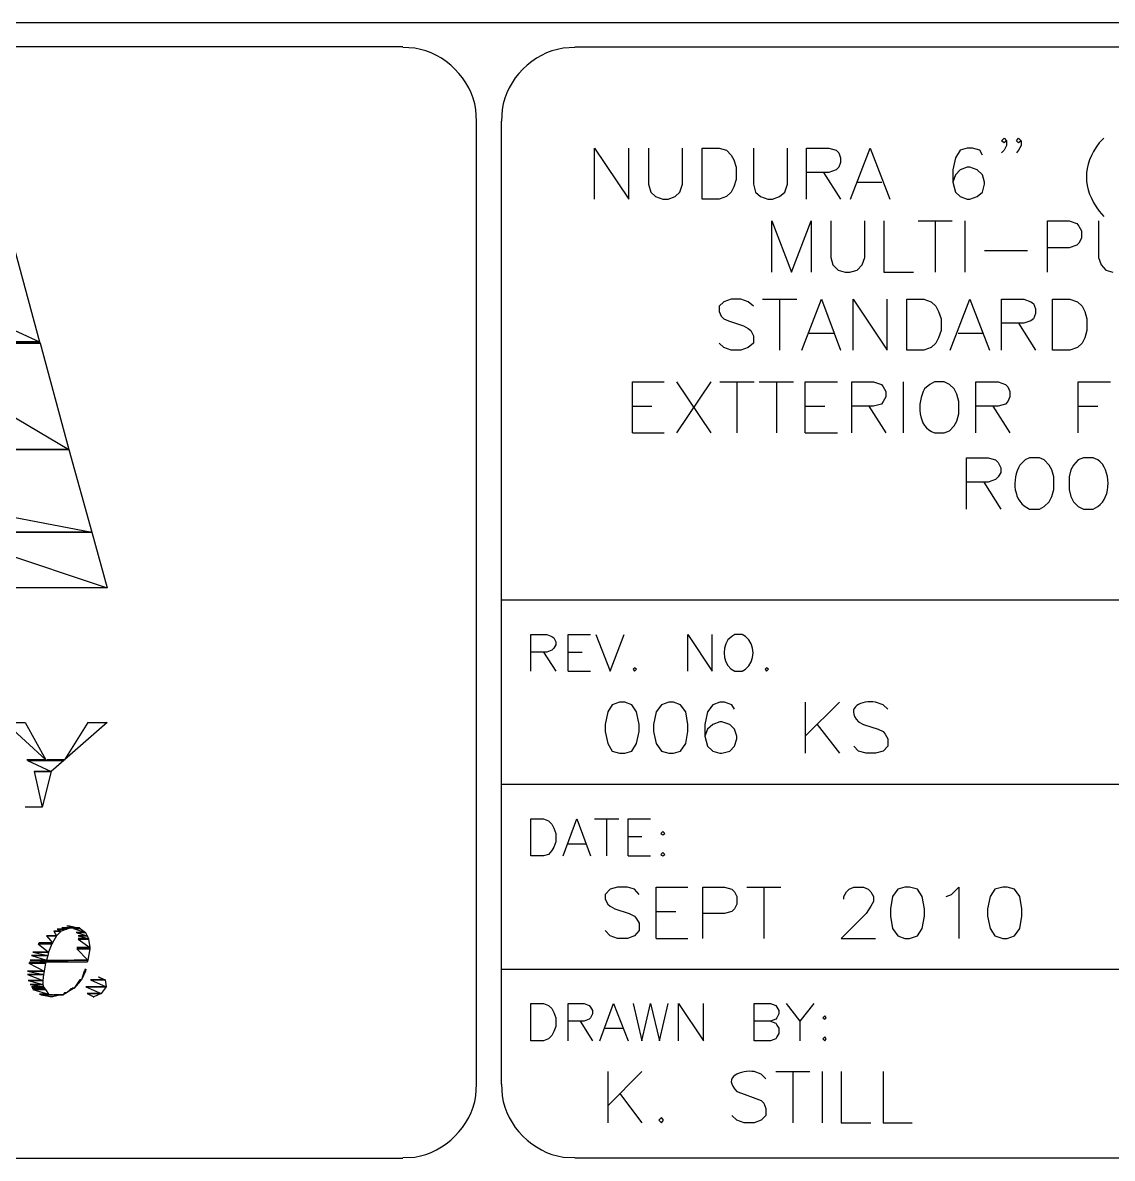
# Model space of a CAD drawing. Header units: millimetres. Extents: x 14 to 201, y 16 to 268.
# Drawn here: x 137.38 to 172.53, y 15.62 to 52.24 of the extents above; entities that cross this region are included whole.
import ezdxf

# ---------------------------------------------------------------- set-up
doc = ezdxf.new("R2010")
doc.units = ezdxf.units.MM
doc.layers.get('0').update_dxf_attribs({"linetype": 'CONTINUOUS'})

msp = doc.modelspace()

# ---------------------------------------------------------------- linework, layer by layer
at = {"color": 0}
for p, q in [((198.121, 52.2386), (17.0174, 52.2386)), ((149.648, 51.4558), (16.214, 51.4558)), ((150.03, 51.4131), (149.648, 51.4354)), ((155.195, 51.4354), (154.813, 51.4131)), ((155.195, 51.4558), (198.924, 51.4558)), ((152.02, 49.0636), (151.997, 49.4453)), ((152.845, 49.4453), (152.823, 49.0636)), ((152.02, 18.0123), (152.02, 49.0636)), ((152.823, 18.0123), (152.823, 49.0636)), ((168.953, 48.4297), (169.037, 48.514)), ((169.037, 48.3665), (168.953, 48.4297)), ((169.037, 48.514), (169.121, 48.4297)), ((169.121, 48.4297), (169.037, 48.3665)), ((169.121, 48.4297), (169.121, 48.2808)), ((169.44, 48.4297), (169.503, 48.514)), ((169.503, 48.3665), (169.44, 48.4297)), ((169.503, 48.514), (169.587, 48.4297)), ((169.587, 48.4297), (169.503, 48.3665)), ((169.587, 48.4297), (169.587, 48.2808)), ((172.255, 48.514), (172.106, 48.3665)), ((155.829, 46.5459), (155.829, 48.1969)), ((155.829, 48.1969), (156.93, 46.5459)), ((156.93, 46.5459), (156.93, 48.1969)), ((157.565, 48.1969), (157.565, 47.0323)), ((158.666, 47.0323), (158.666, 48.1969)), ((159.3, 46.5459), (159.3, 48.1969)), ((159.3, 48.1969), (159.851, 48.1969)), ((159.851, 48.1969), (160.084, 48.1334)), ((160.084, 48.1334), (160.231, 47.964)), ((160.951, 48.1969), (160.951, 47.0323)), ((162.052, 47.0323), (162.052, 48.1969)), ((162.667, 46.5459), (162.667, 48.1969)), ((162.667, 48.1969), (163.386, 48.1969)), ((163.386, 48.1969), (163.619, 48.1334)), ((163.619, 48.1334), (163.703, 48.048)), ((163.703, 48.048), (163.766, 47.8786)), ((164.084, 46.5459), (164.72, 48.1969)), ((164.72, 48.1969), (165.354, 46.5459)), ((167.619, 48.1334), (167.47, 47.8786)), ((167.852, 48.1969), (167.619, 48.1334)), ((168.021, 48.1969), (167.852, 48.1969)), ((168.254, 48.1334), (168.021, 48.1969)), ((168.338, 47.964), (168.254, 48.1334)), ((169.037, 48.1334), (168.953, 48.048)), ((169.121, 48.2808), (169.037, 48.1334)), ((169.503, 48.1334), (169.44, 48.048)), ((169.587, 48.2808), (169.503, 48.1334)), ((160.231, 47.964), (160.317, 47.8151)), ((160.317, 47.8151), (160.401, 47.5823)), ((163.766, 47.7312), (163.703, 47.5823)), ((163.766, 47.8786), (163.766, 47.7312)), ((167.47, 47.8786), (167.386, 47.4984)), ((160.401, 47.5823), (160.401, 47.1798)), ((163.386, 47.4126), (162.667, 47.4126)), ((163.216, 47.4126), (163.766, 46.5459)), ((163.619, 47.4984), (163.386, 47.4126)), ((163.703, 47.5823), (163.619, 47.4984)), ((167.386, 47.4984), (167.386, 47.0958)), ((167.47, 47.3287), (167.386, 47.0958)), ((167.619, 47.4984), (167.47, 47.3287)), ((167.852, 47.5823), (167.619, 47.4984)), ((167.936, 47.5823), (167.852, 47.5823)), ((168.169, 47.4984), (167.936, 47.5823)), ((168.338, 47.3287), (168.169, 47.4984)), ((168.402, 47.0958), (168.338, 47.3287)), ((157.565, 47.0323), (157.649, 46.779)), ((158.581, 46.779), (158.666, 47.0323)), ((160.317, 46.947), (160.231, 46.779)), ((160.401, 47.1798), (160.317, 46.947)), ((160.951, 47.0323), (161.016, 46.779)), ((161.968, 46.779), (162.052, 47.0323)), ((164.317, 47.0958), (165.1, 47.0958)), ((167.386, 47.0958), (167.47, 46.779)), ((168.338, 46.779), (168.402, 47.0323)), ((168.402, 47.0323), (168.402, 47.0958)), ((157.649, 46.779), (157.798, 46.6302)), ((157.798, 46.6302), (158.031, 46.5459)), ((158.031, 46.5459), (158.2, 46.5459)), ((158.2, 46.5459), (158.433, 46.6302)), ((158.433, 46.6302), (158.581, 46.779)), ((159.851, 46.5459), (159.3, 46.5459)), ((160.084, 46.6302), (159.851, 46.5459)), ((160.231, 46.779), (160.084, 46.6302)), ((161.016, 46.779), (161.183, 46.6302)), ((161.183, 46.6302), (161.417, 46.5459)), ((161.417, 46.5459), (161.565, 46.5459)), ((161.565, 46.5459), (161.798, 46.6302)), ((161.798, 46.6302), (161.968, 46.779)), ((167.47, 46.779), (167.619, 46.6302)), ((167.619, 46.6302), (167.852, 46.5459)), ((167.852, 46.5459), (167.936, 46.5459)), ((167.936, 46.5459), (168.169, 46.6302)), ((168.169, 46.6302), (168.338, 46.779)), ((172.106, 46.1641), (172.255, 45.9948)), ((161.545, 44.1964), (161.545, 45.8474)), ((161.545, 45.8474), (162.179, 44.1964)), ((162.179, 44.1964), (162.814, 45.8474)), ((162.814, 45.8474), (162.814, 44.1964)), ((163.449, 45.8474), (163.449, 44.6624)), ((164.55, 44.6624), (164.55, 45.8474)), ((165.163, 45.8474), (165.163, 44.1964)), ((166.265, 45.8474), (167.366, 45.8474)), ((166.814, 45.8474), (166.814, 44.1964)), ((167.767, 45.8474), (167.767, 44.1964)), ((170.434, 44.1964), (170.434, 45.8474)), ((170.434, 45.8474), (171.133, 45.8474)), ((171.133, 45.8474), (171.387, 45.762)), ((172.085, 45.8474), (172.085, 44.6624)), ((171.387, 45.762), (171.45, 45.6777)), ((171.45, 45.6777), (171.534, 45.5291)), ((171.534, 45.5291), (171.534, 45.296)), ((130.451, 45.339), (137.922, 41.953)), ((137.011, 45.339), (137.922, 41.953)), ((171.387, 45.0631), (171.133, 44.9792)), ((171.45, 45.128), (171.387, 45.0631)), ((171.534, 45.296), (171.45, 45.128)), ((168.402, 44.8952), (169.799, 44.8952)), ((171.133, 44.9792), (170.434, 44.9792)), ((163.449, 44.6624), (163.513, 44.4292)), ((163.513, 44.4292), (163.682, 44.2599)), ((164.295, 44.2599), (164.465, 44.4292)), ((164.465, 44.4292), (164.55, 44.6624)), ((172.085, 44.6624), (172.169, 44.4292)), ((172.169, 44.4292), (172.318, 44.2599)), ((163.682, 44.2599), (163.915, 44.1964)), ((163.915, 44.1964), (164.062, 44.1964)), ((164.062, 44.1964), (164.295, 44.2599)), ((165.163, 44.1964), (166.116, 44.1964)), ((172.318, 44.2599), (172.551, 44.1964)), ((159.998, 43.2428), (159.851, 43.0953)), ((160.231, 43.3282), (159.998, 43.2428)), ((160.55, 43.3282), (160.231, 43.3282)), ((160.783, 43.2428), (160.55, 43.3282)), ((160.951, 43.0953), (160.783, 43.2428)), ((161.247, 43.3282), (162.348, 43.3282)), ((161.798, 43.3282), (161.798, 41.6775)), ((162.518, 41.6775), (163.153, 43.3282)), ((163.153, 43.3282), (163.766, 41.6775)), ((164.168, 41.6775), (164.168, 43.3282)), ((164.168, 43.3282), (165.269, 41.6775)), ((165.269, 41.6775), (165.269, 43.3282)), ((165.905, 41.6775), (165.905, 43.3282)), ((165.905, 43.3282), (166.455, 43.3282)), ((166.455, 43.3282), (166.688, 43.2428)), ((166.688, 43.2428), (166.836, 43.0953)), ((167.301, 41.6775), (167.936, 43.3282)), ((167.936, 43.3282), (168.571, 41.6775)), ((168.953, 41.6775), (168.953, 43.3282)), ((168.953, 43.3282), (169.672, 43.3282)), ((169.672, 43.3282), (169.905, 43.2428)), ((169.905, 43.2428), (169.989, 43.1793)), ((170.604, 41.6775), (170.604, 43.3282)), ((170.604, 43.3282), (171.154, 43.3282)), ((171.154, 43.3282), (171.407, 43.2428)), ((171.407, 43.2428), (171.556, 43.0953)), ((159.851, 43.0953), (159.851, 42.926)), ((159.851, 42.926), (159.915, 42.7785)), ((166.836, 43.0953), (166.92, 42.926)), ((166.92, 42.926), (167.004, 42.6932)), ((169.989, 43.1793), (170.053, 43.0114)), ((170.053, 42.8625), (169.989, 42.6932)), ((170.053, 43.0114), (170.053, 42.8625)), ((171.556, 43.0953), (171.64, 42.926)), ((171.64, 42.926), (171.704, 42.6932)), ((159.915, 42.7785), (159.998, 42.6932)), ((159.998, 42.6932), (160.147, 42.6297)), ((160.147, 42.6297), (160.634, 42.46)), ((167.004, 42.6932), (167.004, 42.3125)), ((169.672, 42.5457), (168.953, 42.5457)), ((169.503, 42.5457), (170.053, 41.6775)), ((169.905, 42.6297), (169.672, 42.5457)), ((169.989, 42.6932), (169.905, 42.6297)), ((171.704, 42.6932), (171.704, 42.3125)), ((160.634, 42.46), (160.783, 42.376)), ((160.783, 42.376), (160.867, 42.3125)), ((160.867, 42.3125), (160.951, 42.1432)), ((160.951, 42.1432), (160.951, 41.9104)), ((162.75, 42.2271), (163.533, 42.2271)), ((167.004, 42.3125), (166.92, 42.0797)), ((167.556, 42.2271), (168.338, 42.2271)), ((171.704, 42.3125), (171.64, 42.0797)), ((137.922, 41.953), (128.058, 41.953)), ((133.033, 41.953), (137.943, 41.9104)), ((133.033, 41.953), (137.922, 41.953)), ((137.943, 41.9104), (133.054, 41.9104)), ((133.054, 41.9104), (138.875, 38.4803)), ((133.054, 41.9104), (137.943, 41.9104)), ((137.922, 41.953), (137.943, 41.9104)), ((137.943, 41.9104), (138.875, 38.4803)), ((159.998, 41.7615), (159.851, 41.9104)), ((160.231, 41.6775), (159.998, 41.7615)), ((160.783, 41.7615), (160.55, 41.6775)), ((160.951, 41.9104), (160.783, 41.7615)), ((166.688, 41.7615), (166.455, 41.6775)), ((166.836, 41.9104), (166.688, 41.7615)), ((166.92, 42.0797), (166.836, 41.9104)), ((171.407, 41.7615), (171.154, 41.6775)), ((171.556, 41.9104), (171.407, 41.7615)), ((171.64, 42.0797), (171.556, 41.9104)), ((160.55, 41.6775), (160.231, 41.6775)), ((166.455, 41.6775), (165.905, 41.6775)), ((171.154, 41.6775), (170.604, 41.6775)), ((157.056, 39.0095), (157.056, 40.6619)), ((157.056, 40.6619), (158.072, 40.6619)), ((158.474, 40.6619), (159.575, 39.0095)), ((159.575, 40.6619), (158.474, 39.0095)), ((159.872, 40.6619), (160.973, 40.6619)), ((160.423, 40.6619), (160.423, 39.0095)), ((161.142, 40.6619), (162.242, 40.6619)), ((161.692, 40.6619), (161.692, 39.0095)), ((162.624, 39.0095), (162.624, 40.6619)), ((162.624, 40.6619), (163.661, 40.6619)), ((164.127, 39.0095), (164.127, 40.6619)), ((164.127, 40.6619), (164.824, 40.6619)), ((164.824, 40.6619), (165.079, 40.5765)), ((165.778, 40.6619), (165.778, 39.0095)), ((166.794, 40.6619), (166.645, 40.5765)), ((167.11, 40.6619), (166.794, 40.6619)), ((167.28, 40.5765), (167.11, 40.6619)), ((168.126, 39.0095), (168.126, 40.6619)), ((168.126, 40.6619), (168.847, 40.6619)), ((168.847, 40.6619), (169.08, 40.5765)), ((171.429, 39.0095), (171.429, 40.6619)), ((171.429, 40.6619), (172.466, 40.6619)), ((165.079, 40.5765), (165.143, 40.4922)), ((165.143, 40.4922), (165.227, 40.3433)), ((165.227, 40.3433), (165.227, 40.174)), ((166.645, 40.5765), (166.475, 40.429)), ((167.429, 40.429), (167.28, 40.5765)), ((167.513, 40.2594), (167.429, 40.429)), ((169.08, 40.5765), (169.164, 40.4922)), ((169.164, 40.4922), (169.227, 40.3433)), ((169.227, 40.3433), (169.227, 40.174)), ((165.079, 39.9411), (164.824, 39.8776)), ((165.143, 40.0265), (165.079, 39.9411)), ((165.227, 40.174), (165.143, 40.0265)), ((167.576, 40.0265), (167.513, 40.2594)), ((167.576, 39.624), (167.576, 40.0265)), ((169.08, 39.9411), (168.847, 39.8776)), ((169.164, 40.0265), (169.08, 39.9411)), ((169.227, 40.174), (169.164, 40.0265)), ((157.056, 39.8776), (157.671, 39.8776)), ((162.624, 39.8776), (163.259, 39.8776)), ((164.824, 39.8776), (164.127, 39.8776)), ((164.677, 39.8776), (165.227, 39.0095)), ((167.513, 39.3912), (167.576, 39.624)), ((168.847, 39.8776), (168.126, 39.8776)), ((168.678, 39.8776), (169.227, 39.0095)), ((171.429, 39.8776), (172.065, 39.8776)), ((167.28, 39.0744), (167.429, 39.2423)), ((167.429, 39.2423), (167.513, 39.3912)), ((157.056, 39.0095), (158.072, 39.0095)), ((162.624, 39.0095), (163.661, 39.0095)), ((166.794, 39.0095), (167.11, 39.0095)), ((167.11, 39.0095), (167.28, 39.0744)), ((125.603, 38.4803), (139.616, 35.814)), ((125.603, 38.4803), (138.875, 38.4803)), ((138.875, 38.4803), (133.985, 38.4803)), ((138.875, 38.4803), (139.616, 35.814)), ((167.831, 36.5552), (167.831, 38.2062)), ((167.831, 38.2062), (168.53, 38.2062)), ((168.53, 38.2062), (168.761, 38.1427)), ((168.761, 38.1427), (168.847, 38.0573)), ((169.714, 38.1427), (169.546, 37.9734)), ((169.863, 38.2062), (169.714, 38.1427)), ((170.179, 38.2062), (169.863, 38.2062)), ((170.328, 38.1427), (170.179, 38.2062)), ((170.498, 37.9734), (170.328, 38.1427)), ((171.429, 38.1427), (171.281, 37.9734)), ((171.599, 38.2062), (171.429, 38.1427)), ((171.916, 38.2062), (171.599, 38.2062)), ((172.065, 38.1427), (171.916, 38.2062)), ((168.847, 38.0573), (168.931, 37.8876)), ((168.931, 37.7402), (168.847, 37.5916)), ((168.931, 37.8876), (168.931, 37.7402)), ((170.583, 37.8245), (170.498, 37.9734)), ((170.647, 37.5916), (170.583, 37.8245)), ((171.196, 37.8245), (171.133, 37.5916)), ((171.281, 37.9734), (171.196, 37.8245)), ((168.53, 37.422), (167.831, 37.422)), ((168.381, 37.422), (168.931, 36.5552)), ((168.761, 37.5073), (168.53, 37.422)), ((168.847, 37.5916), (168.761, 37.5073)), ((170.647, 37.1905), (170.647, 37.5916)), ((171.133, 37.5916), (171.133, 37.1905)), ((170.583, 36.9577), (170.647, 37.1905)), ((171.133, 37.1905), (171.196, 36.9577)), ((170.179, 36.5552), (170.328, 36.6391)), ((170.328, 36.6391), (170.498, 36.788)), ((170.498, 36.788), (170.583, 36.9577)), ((171.196, 36.9577), (171.281, 36.788)), ((171.281, 36.788), (171.429, 36.6391)), ((171.429, 36.6391), (171.599, 36.5552)), ((171.916, 36.5552), (172.065, 36.6391)), ((169.863, 36.5552), (170.179, 36.5552)), ((171.599, 36.5552), (171.916, 36.5552)), ((139.616, 35.814), (123.698, 35.814)), ((134.725, 35.814), (140.103, 34.0141)), ((134.725, 35.814), (139.616, 35.814)), ((139.616, 35.814), (140.103, 34.0141)), ((140.103, 34.0141), (135.213, 34.0141)), ((152.823, 33.6338), (201.296, 33.6338)), ((153.775, 31.3269), (153.775, 32.5121)), ((153.775, 32.5121), (154.284, 32.5121)), ((154.284, 32.5121), (154.453, 32.4487)), ((154.453, 32.4487), (154.517, 32.406)), ((154.517, 32.406), (154.58, 32.2792)), ((154.58, 32.2792), (154.58, 32.1731)), ((154.982, 31.3269), (154.982, 32.5121)), ((154.982, 32.5121), (155.702, 32.5121)), ((155.871, 32.5121), (156.337, 31.3269)), ((156.337, 31.3269), (156.782, 32.5121)), ((158.834, 31.3269), (158.834, 32.5121)), ((158.834, 32.5121), (159.618, 31.3269)), ((159.618, 31.3269), (159.618, 32.5121)), ((160.254, 32.4487), (160.125, 32.3426)), ((160.358, 32.5121), (160.254, 32.4487)), ((160.591, 32.5121), (160.358, 32.5121)), ((160.697, 32.4487), (160.591, 32.5121)), ((154.284, 31.9402), (153.775, 31.9402)), ((154.178, 31.9402), (154.58, 31.3269)), ((154.453, 32.0036), (154.284, 31.9402)), ((154.517, 32.0669), (154.453, 32.0036)), ((154.58, 32.1731), (154.517, 32.0669)), ((154.982, 31.9402), (155.426, 31.9402)), ((154.982, 31.3269), (155.702, 31.3269)), ((157.12, 31.4331), (157.079, 31.3903)), ((157.079, 31.3903), (157.12, 31.3269)), ((157.183, 31.3903), (157.12, 31.4331)), ((157.12, 31.3269), (157.183, 31.3903)), ((160.358, 31.3269), (160.591, 31.3269)), ((160.591, 31.3269), (160.697, 31.3903)), ((161.375, 31.4331), (161.332, 31.3903)), ((161.332, 31.3903), (161.375, 31.3269)), ((161.439, 31.3903), (161.375, 31.4331)), ((161.375, 31.3269), (161.439, 31.3903)), ((156.4, 30.2466), (156.253, 30.015)), ((156.633, 30.332), (156.4, 30.2466)), ((156.803, 30.332), (156.633, 30.332)), ((157.036, 30.2466), (156.803, 30.332)), ((157.185, 30.015), (157.036, 30.2466)), ((157.988, 30.2466), (157.818, 30.015)), ((158.221, 30.332), (157.988, 30.2466)), ((158.37, 30.332), (158.221, 30.332)), ((158.601, 30.2466), (158.37, 30.332)), ((158.772, 30.015), (158.601, 30.2466)), ((159.639, 30.2466), (159.471, 30.015)), ((159.872, 30.332), (159.639, 30.2466)), ((160.021, 30.332), (159.872, 30.332)), ((160.254, 30.2466), (160.021, 30.332)), ((160.338, 30.0991), (160.254, 30.2466)), ((162.624, 30.332), (162.624, 28.6811)), ((163.725, 30.332), (162.624, 29.231)), ((165.143, 30.2466), (164.888, 30.332)), ((165.292, 30.0991), (165.143, 30.2466)), ((136.821, 29.6761), (138.133, 28.4689)), ((136.821, 29.6761), (137.457, 29.6761)), ((137.457, 29.6761), (138.133, 28.4689)), ((139.488, 29.6761), (138.726, 28.4689)), ((140.103, 29.6761), (138.726, 28.4689)), ((139.488, 29.6761), (140.103, 29.6761)), ((156.253, 30.015), (156.168, 29.6127)), ((157.269, 29.6127), (157.185, 30.015)), ((157.818, 30.015), (157.734, 29.6127)), ((158.835, 29.6127), (158.772, 30.015)), ((159.471, 30.015), (159.385, 29.6127)), ((159.872, 29.6967), (159.639, 29.6127)), ((159.935, 29.6967), (159.872, 29.6967)), ((160.189, 29.6127), (159.935, 29.6967)), ((164.338, 29.6967), (164.507, 29.6127)), ((156.168, 29.6127), (156.168, 29.3798)), ((156.168, 29.3798), (156.253, 28.9981)), ((157.185, 28.9981), (157.269, 29.3798)), ((157.269, 29.3798), (157.269, 29.6127)), ((157.734, 29.6127), (157.734, 29.3798)), ((157.734, 29.3798), (157.818, 28.9981)), ((158.772, 28.9981), (158.835, 29.3798)), ((158.835, 29.3798), (158.835, 29.6127)), ((159.385, 29.6127), (159.385, 29.231)), ((159.471, 29.4638), (159.385, 29.231)), ((159.639, 29.6127), (159.471, 29.4638)), ((160.338, 29.4638), (160.189, 29.6127)), ((160.423, 29.231), (160.338, 29.4638)), ((163.006, 29.6127), (163.725, 28.6811)), ((164.507, 29.6127), (164.973, 29.4638)), ((164.973, 29.4638), (165.143, 29.3798)), ((165.143, 29.3798), (165.206, 29.2943)), ((165.206, 29.2943), (165.292, 29.1469)), ((156.253, 28.9981), (156.4, 28.7445)), ((157.036, 28.7445), (157.185, 28.9981)), ((157.818, 28.9981), (157.988, 28.7445)), ((158.601, 28.7445), (158.772, 28.9981)), ((159.385, 29.231), (159.471, 28.914)), ((160.338, 28.914), (160.423, 29.1469)), ((160.423, 29.1469), (160.423, 29.231)), ((165.292, 29.1469), (165.292, 28.914)), ((156.4, 28.7445), (156.633, 28.6811)), ((156.633, 28.6811), (156.803, 28.6811)), ((156.803, 28.6811), (157.036, 28.7445)), ((157.988, 28.7445), (158.221, 28.6811)), ((158.221, 28.6811), (158.37, 28.6811)), ((158.37, 28.6811), (158.601, 28.7445)), ((159.471, 28.914), (159.639, 28.7445)), ((159.639, 28.7445), (159.872, 28.6811)), ((159.872, 28.6811), (159.935, 28.6811)), ((159.935, 28.6811), (160.189, 28.7445)), ((160.189, 28.7445), (160.338, 28.914)), ((164.338, 28.7445), (164.191, 28.914)), ((164.593, 28.6811), (164.338, 28.7445)), ((164.888, 28.6811), (164.593, 28.6811)), ((165.143, 28.7445), (164.888, 28.6811)), ((165.292, 28.914), (165.143, 28.7445)), ((138.133, 28.4689), (137.52, 28.4689)), ((137.52, 28.4689), (138.155, 28.4482)), ((137.52, 28.4689), (138.133, 28.4689)), ((138.155, 28.4482), (137.541, 28.4482)), ((137.541, 28.4482), (138.303, 28.0886)), ((137.541, 28.4482), (138.705, 28.4482)), ((138.133, 28.4689), (138.155, 28.4482)), ((138.705, 28.4482), (138.155, 28.4482)), ((138.726, 28.4689), (138.176, 28.4689)), ((138.176, 28.4689), (138.705, 28.4482)), ((138.176, 28.4689), (138.726, 28.4689)), ((138.705, 28.4482), (138.303, 28.0886)), ((138.726, 28.4689), (138.705, 28.4482)), ((138.303, 28.0886), (137.753, 28.0886)), ((137.753, 28.0886), (138.006, 26.9448)), ((137.753, 28.0886), (138.303, 28.0886)), ((138.303, 28.0886), (138.006, 26.9448)), ((152.823, 27.6862), (177.058, 27.6862)), ((138.006, 26.9448), (137.457, 26.9448)), ((153.775, 25.3793), (153.775, 26.5644)), ((153.775, 26.5644), (154.178, 26.5644)), ((154.178, 26.5644), (154.347, 26.5011)), ((154.347, 26.5011), (154.453, 26.3949)), ((154.453, 26.3949), (154.517, 26.2682)), ((154.813, 25.3793), (155.258, 26.5644)), ((155.258, 26.5644), (155.702, 25.3793)), ((155.829, 26.5644), (156.613, 26.5644)), ((156.21, 26.5644), (156.21, 25.3793)), ((156.909, 25.3793), (156.909, 26.5644)), ((156.909, 26.5644), (157.628, 26.5644)), ((154.517, 26.2682), (154.58, 26.0987)), ((154.58, 26.0987), (154.58, 25.8231)), ((158.031, 26.1621), (157.967, 26.0987)), ((157.967, 26.0987), (158.031, 26.056)), ((158.094, 26.0987), (158.031, 26.1621)), ((158.031, 26.056), (158.094, 26.0987)), ((154.517, 25.6536), (154.453, 25.5475)), ((154.58, 25.8231), (154.517, 25.6536)), ((154.982, 25.7597), (155.532, 25.7597)), ((156.909, 25.9926), (157.353, 25.9926)), ((154.178, 25.3793), (153.775, 25.3793)), ((154.347, 25.4207), (154.178, 25.3793)), ((154.453, 25.5475), (154.347, 25.4207)), ((156.909, 25.3793), (157.628, 25.3793)), ((158.031, 25.4841), (157.967, 25.4207)), ((157.967, 25.4207), (158.031, 25.3793)), ((158.094, 25.4207), (158.031, 25.4841)), ((158.031, 25.3793), (158.094, 25.4207)), ((156.337, 24.2989), (156.168, 24.1294)), ((156.57, 24.3623), (156.337, 24.2989)), ((156.888, 24.3623), (156.57, 24.3623)), ((157.12, 24.2989), (156.888, 24.3623)), ((157.269, 24.1294), (157.12, 24.2989)), ((157.818, 22.7114), (157.818, 24.3623)), ((157.818, 24.3623), (158.835, 24.3623)), ((159.322, 22.7114), (159.322, 24.3623)), ((159.322, 24.3623), (160.021, 24.3623)), ((160.021, 24.3623), (160.254, 24.2989)), ((160.254, 24.2989), (160.338, 24.2149)), ((160.338, 24.2149), (160.423, 24.0661)), ((160.74, 24.3623), (161.841, 24.3623)), ((161.29, 24.3623), (161.29, 22.7114)), ((163.872, 24.0661), (163.958, 24.2149)), ((163.958, 24.2149), (164.042, 24.2989)), ((164.042, 24.2989), (164.191, 24.3623)), ((164.191, 24.3623), (164.507, 24.3623)), ((164.507, 24.3623), (164.656, 24.2989)), ((164.656, 24.2989), (164.74, 24.2149)), ((164.74, 24.2149), (164.826, 24.0661)), ((165.608, 24.2989), (165.439, 24.0661)), ((165.842, 24.3623), (165.608, 24.2989)), ((165.989, 24.3623), (165.842, 24.3623)), ((166.244, 24.2989), (165.989, 24.3623)), ((166.391, 24.0661), (166.244, 24.2989)), ((167.343, 24.1294), (167.576, 24.3623)), ((167.576, 24.3623), (167.576, 22.7114)), ((168.741, 24.2989), (168.592, 24.0661)), ((168.996, 24.3623), (168.741, 24.2989)), ((169.143, 24.3623), (168.996, 24.3623)), ((169.376, 24.2989), (169.143, 24.3623)), ((169.546, 24.0661), (169.376, 24.2989)), ((156.168, 24.1294), (156.168, 23.982)), ((156.168, 23.982), (156.253, 23.8125)), ((156.253, 23.8125), (156.337, 23.7491)), ((160.423, 23.8125), (160.338, 23.665)), ((160.423, 24.0661), (160.423, 23.8125)), ((163.872, 23.982), (163.872, 24.0661)), ((164.826, 23.8966), (164.74, 23.7491)), ((164.826, 24.0661), (164.826, 23.8966)), ((165.439, 24.0661), (165.376, 23.665)), ((166.475, 23.665), (166.391, 24.0661)), ((167.174, 24.0661), (167.343, 24.1294)), ((168.592, 24.0661), (168.508, 23.665)), ((169.609, 23.665), (169.546, 24.0661)), ((156.337, 23.7491), (156.484, 23.665)), ((156.484, 23.665), (156.95, 23.5162)), ((156.95, 23.5162), (157.12, 23.4308)), ((157.818, 23.5796), (158.454, 23.5796)), ((160.021, 23.5162), (159.322, 23.5162)), ((160.254, 23.5796), (160.021, 23.5162)), ((160.338, 23.665), (160.254, 23.5796)), ((164.593, 23.5162), (163.788, 22.7114)), ((164.74, 23.7491), (164.593, 23.5162)), ((165.376, 23.665), (165.376, 23.4308)), ((166.475, 23.4308), (166.475, 23.665)), ((168.508, 23.665), (168.508, 23.4308)), ((169.609, 23.4308), (169.609, 23.665)), ((157.12, 23.4308), (157.185, 23.3467)), ((157.185, 23.3467), (157.269, 23.1993)), ((157.269, 23.1993), (157.269, 22.9664)), ((165.376, 23.4308), (165.439, 23.0298)), ((166.391, 23.0298), (166.475, 23.4308)), ((168.508, 23.4308), (168.592, 23.0298)), ((169.546, 23.0298), (169.609, 23.4308)), ((156.337, 22.7969), (156.168, 22.9664)), ((156.57, 22.7114), (156.337, 22.7969)), ((156.888, 22.7114), (156.57, 22.7114)), ((157.12, 22.7969), (156.888, 22.7114)), ((157.269, 22.9664), (157.12, 22.7969)), ((157.818, 22.7114), (158.835, 22.7114)), ((163.788, 22.7114), (164.888, 22.7114)), ((165.439, 23.0298), (165.608, 22.7969)), ((165.608, 22.7969), (165.842, 22.7114)), ((165.842, 22.7114), (165.989, 22.7114)), ((165.989, 22.7114), (166.244, 22.7969)), ((166.244, 22.7969), (166.391, 23.0298)), ((168.592, 23.0298), (168.741, 22.7969)), ((168.741, 22.7969), (168.996, 22.7114)), ((168.996, 22.7114), (169.143, 22.7114)), ((169.143, 22.7114), (169.376, 22.7969)), ((169.376, 22.7969), (169.546, 23.0298)), ((152.823, 21.7165), (201.296, 21.7165)), ((153.775, 19.4097), (153.775, 20.6168)), ((153.775, 20.6168), (154.178, 20.6168)), ((154.178, 20.6168), (154.347, 20.5534)), ((154.347, 20.5534), (154.453, 20.4473)), ((154.982, 19.4097), (154.982, 20.6168)), ((154.982, 20.6168), (155.491, 20.6168)), ((155.491, 20.6168), (155.659, 20.5534)), ((155.659, 20.5534), (155.702, 20.49)), ((155.998, 19.4097), (156.443, 20.6168)), ((156.443, 20.6168), (156.909, 19.4097)), ((157.079, 20.6168), (157.353, 19.4097)), ((157.353, 19.4097), (157.628, 20.6168)), ((157.628, 20.6168), (157.925, 19.4097)), ((157.925, 19.4097), (158.2, 20.6168)), ((158.538, 19.4097), (158.538, 20.6168)), ((158.538, 20.6168), (159.343, 19.4097)), ((159.343, 19.4097), (159.343, 20.6168)), ((160.973, 19.4097), (160.973, 20.6168)), ((160.973, 20.6168), (161.502, 20.6168)), ((161.502, 20.6168), (161.671, 20.5534)), ((161.671, 20.5534), (161.713, 20.49)), ((162.009, 20.6168), (162.454, 20.0449)), ((162.899, 20.6168), (162.454, 20.0449)), ((154.453, 20.4473), (154.517, 20.3206)), ((154.517, 20.3206), (154.58, 20.1511)), ((154.58, 20.1511), (154.58, 19.8754)), ((155.702, 20.1511), (155.659, 20.1083)), ((155.702, 20.49), (155.765, 20.384)), ((155.765, 20.2778), (155.702, 20.1511)), ((155.765, 20.384), (155.765, 20.2778)), ((161.713, 20.1511), (161.671, 20.1083)), ((161.713, 20.49), (161.776, 20.384)), ((161.776, 20.2778), (161.713, 20.1511)), ((161.776, 20.384), (161.776, 20.2778)), ((163.259, 20.2144), (163.196, 20.1511)), ((163.196, 20.1511), (163.259, 20.1083)), ((163.3, 20.1511), (163.259, 20.2144)), ((163.259, 20.1083), (163.3, 20.1511)), ((154.58, 19.8754), (154.517, 19.706)), ((155.491, 20.0449), (154.982, 20.0449)), ((155.363, 20.0449), (155.765, 19.4097)), ((155.659, 20.1083), (155.491, 20.0449)), ((156.168, 19.8121), (156.74, 19.8121)), ((161.502, 20.0449), (160.973, 20.0449)), ((161.671, 20.1083), (161.502, 20.0449)), ((161.502, 20.0449), (161.671, 19.9815)), ((161.671, 19.9815), (161.713, 19.9182)), ((161.713, 19.9182), (161.776, 19.8121)), ((161.776, 19.8121), (161.776, 19.6426)), ((162.454, 20.0449), (162.454, 19.4097)), ((154.178, 19.4097), (153.775, 19.4097)), ((154.347, 19.4731), (154.178, 19.4097)), ((154.453, 19.5792), (154.347, 19.4731)), ((154.517, 19.706), (154.453, 19.5792)), ((161.502, 19.4097), (160.973, 19.4097)), ((161.671, 19.4731), (161.502, 19.4097)), ((161.713, 19.5364), (161.671, 19.4731)), ((161.776, 19.6426), (161.713, 19.5364)), ((163.259, 19.5364), (163.196, 19.4731)), ((163.196, 19.4731), (163.259, 19.4097)), ((163.3, 19.4731), (163.259, 19.5364)), ((163.259, 19.4097), (163.3, 19.4731)), ((156.253, 18.4147), (156.253, 16.7638)), ((157.354, 18.4147), (156.253, 17.315)), ((161.206, 18.3307), (160.973, 18.4147)), ((161.353, 18.1818), (161.206, 18.3307)), ((161.671, 18.4147), (162.771, 18.4147)), ((162.221, 18.4147), (162.221, 16.7638)), ((163.175, 18.4147), (163.175, 16.7638)), ((163.788, 18.4147), (163.788, 16.7638)), ((165.143, 18.4147), (165.143, 16.7638)), ((151.997, 17.632), (152.02, 18.0123)), ((152.823, 18.0123), (152.845, 17.632)), ((156.633, 17.7161), (157.354, 16.7638)), ((160.423, 17.7794), (160.57, 17.7161)), ((160.57, 17.7161), (161.036, 17.5466)), ((161.036, 17.5466), (161.206, 17.4832)), ((161.206, 17.4832), (161.29, 17.3991)), ((161.29, 17.3991), (161.353, 17.2296)), ((161.353, 17.2296), (161.353, 16.9967)), ((157.988, 16.9333), (157.904, 16.8493)), ((157.904, 16.8493), (157.988, 16.7638)), ((158.051, 16.8493), (157.988, 16.9333)), ((157.988, 16.7638), (158.051, 16.8493)), ((160.423, 16.8493), (160.254, 16.9967)), ((160.654, 16.7638), (160.423, 16.8493)), ((161.206, 16.8493), (160.973, 16.7638)), ((161.353, 16.9967), (161.206, 16.8493)), ((160.973, 16.7638), (160.654, 16.7638)), ((163.788, 16.7638), (164.74, 16.7638)), ((165.143, 16.7638), (166.074, 16.7638)), ((16.214, 15.6215), (149.648, 15.6215)), ((149.648, 15.6421), (150.03, 15.6628)), ((154.813, 15.6628), (155.195, 15.6421)), ((198.924, 15.6215), (155.195, 15.6215))]:
    msp.add_line(p, q, dxfattribs=at)
at = {"color": 251}
for p, q in [((138.811, 23.1138), (139.171, 23.0504)), ((138.811, 23.1138), (138.895, 23.1138)), ((138.895, 23.1138), (139.171, 23.0504)), ((138.472, 22.7969), (138.155, 22.7969)), ((138.155, 22.7969), (138.345, 22.564)), ((138.155, 22.7969), (138.472, 22.7969)), ((138.472, 22.7969), (138.345, 22.564)), ((138.621, 22.9443), (138.388, 22.9443)), ((138.388, 22.9443), (138.472, 22.7969)), ((138.388, 22.9443), (138.621, 22.9443)), ((138.621, 22.9443), (138.472, 22.7969)), ((138.811, 23.0077), (138.493, 23.0077)), ((138.493, 23.0077), (138.621, 22.9443)), ((138.493, 23.0077), (138.811, 23.0077)), ((138.811, 23.0077), (138.621, 22.9443)), ((139.171, 23.0504), (138.642, 23.0504)), ((138.642, 23.0504), (138.811, 23.0077)), ((138.642, 23.0504), (138.938, 23.0504)), ((138.938, 23.0504), (138.811, 23.0077)), ((138.938, 23.0504), (139.214, 23.0504)), ((138.938, 23.0504), (139.214, 23.0504)), ((139.214, 23.0504), (138.981, 23.0504)), ((138.981, 23.0504), (139.234, 23.0298)), ((138.981, 23.0504), (139.214, 23.0504)), ((139.234, 23.0298), (139.022, 23.0298)), ((139.022, 23.0298), (139.404, 22.9016)), ((139.022, 23.0298), (139.234, 23.0298)), ((139.404, 22.9016), (139.107, 22.9016)), ((139.107, 22.9016), (139.467, 22.7969)), ((139.107, 22.9016), (139.404, 22.9016)), ((139.467, 22.7969), (139.171, 22.7969)), ((139.171, 22.7969), (139.51, 22.7114)), ((139.171, 22.7969), (139.467, 22.7969)), ((139.51, 22.7114), (139.171, 22.7114)), ((139.171, 22.7114), (139.51, 22.6908)), ((139.171, 22.7114), (139.51, 22.7114)), ((139.214, 23.0504), (139.234, 23.0298)), ((139.234, 23.0298), (139.404, 22.9016)), ((139.404, 22.9016), (139.467, 22.7969)), ((139.467, 22.7969), (139.51, 22.7114)), ((139.51, 22.7114), (139.51, 22.6908)), ((138.325, 22.5419), (137.88, 22.5419)), ((137.88, 22.5419), (138.219, 22.2677)), ((137.88, 22.5419), (138.325, 22.5419)), ((138.345, 22.564), (137.9, 22.564)), ((137.9, 22.564), (138.325, 22.5419)), ((137.9, 22.564), (138.345, 22.564)), ((138.325, 22.5419), (138.219, 22.2677)), ((138.345, 22.564), (138.325, 22.5419)), ((139.551, 22.4152), (139.128, 22.4152)), ((139.128, 22.4152), (139.551, 22.3725)), ((139.128, 22.4152), (139.551, 22.4152)), ((139.551, 22.3725), (139.128, 22.3725)), ((139.128, 22.3725), (139.488, 22.0128)), ((139.128, 22.3725), (139.551, 22.3725)), ((139.51, 22.6908), (139.171, 22.6908)), ((139.171, 22.6908), (139.551, 22.4152)), ((139.171, 22.6908), (139.51, 22.6908)), ((139.551, 22.3725), (139.488, 22.0128)), ((139.51, 22.6908), (139.551, 22.4152)), ((139.551, 22.4152), (139.551, 22.3725)), ((138.155, 22.0128), (137.626, 22.0128)), ((137.626, 22.0128), (139.488, 22.0128)), ((137.626, 22.0128), (139.488, 22.0128)), ((137.626, 22.0128), (139.467, 21.9494)), ((137.626, 22.0128), (139.488, 22.0128)), ((138.196, 22.1616), (137.667, 22.1616)), ((137.667, 22.1616), (138.155, 22.0128)), ((137.667, 22.1616), (138.196, 22.1616)), ((138.219, 22.2677), (137.71, 22.2677)), ((137.71, 22.2677), (138.196, 22.1616)), ((137.71, 22.2677), (138.219, 22.2677)), ((138.196, 22.1616), (138.155, 22.0128)), ((138.219, 22.2677), (138.196, 22.1616)), ((139.488, 22.0128), (139.044, 22.0128)), ((139.488, 22.0128), (139.467, 21.9494)), ((138.07, 21.6531), (137.541, 21.6531)), ((137.541, 21.6531), (138.049, 21.5484)), ((137.541, 21.6531), (138.07, 21.6531)), ((138.113, 21.9081), (137.583, 21.9081)), ((137.583, 21.9081), (138.07, 21.6531)), ((137.583, 21.9081), (138.113, 21.9081)), ((139.467, 21.9494), (137.604, 21.9494)), ((137.604, 21.9494), (138.113, 21.9081)), ((137.604, 21.9494), (138.133, 21.9494)), ((138.07, 21.6531), (138.049, 21.5484)), ((138.113, 21.9081), (138.07, 21.6531)), ((138.133, 21.9494), (138.113, 21.9081)), ((139.361, 21.6531), (139.277, 21.3789)), ((139.404, 21.6531), (139.277, 21.3789)), ((139.404, 21.6531), (139.361, 21.6531)), ((139.361, 21.6531), (139.404, 21.6531)), ((139.383, 21.7165), (139.404, 21.6531)), ((139.383, 21.7165), (139.424, 21.7165)), ((139.424, 21.7165), (139.404, 21.6531)), ((138.049, 21.5484), (137.541, 21.5484)), ((137.541, 21.5484), (138.029, 21.3568)), ((137.541, 21.5484), (138.049, 21.5484)), ((138.029, 21.3568), (137.563, 21.3568)), ((137.563, 21.3568), (138.029, 21.2301)), ((137.563, 21.3568), (138.029, 21.3568)), ((138.049, 21.5484), (138.029, 21.3568)), ((138.029, 21.3568), (138.029, 21.2301)), ((139.192, 21.3362), (139.044, 21.1033)), ((139.234, 21.3362), (139.044, 21.1033)), ((139.234, 21.3362), (139.192, 21.3362)), ((139.192, 21.3362), (139.234, 21.3362)), ((139.277, 21.3789), (139.214, 21.3789)), ((139.214, 21.3789), (139.234, 21.3362)), ((139.214, 21.3789), (139.277, 21.3789)), ((139.277, 21.3789), (139.234, 21.3362)), ((140.039, 21.3789), (139.573, 21.3789)), ((139.573, 21.3789), (140.08, 21.146)), ((139.573, 21.3789), (140.039, 21.3789)), ((139.849, 21.4629), (139.827, 21.4629)), ((139.827, 21.4629), (140.039, 21.3789)), ((139.827, 21.4629), (139.849, 21.4629)), ((139.849, 21.4629), (140.039, 21.3789)), ((140.039, 21.3789), (140.08, 21.146)), ((138.029, 21.2301), (137.626, 21.2301)), ((137.626, 21.2301), (138.049, 21.146)), ((137.626, 21.2301), (138.029, 21.2301)), ((138.049, 21.146), (137.667, 21.146)), ((137.667, 21.146), (138.092, 21.1033)), ((137.667, 21.146), (138.049, 21.146)), ((138.092, 21.1033), (137.69, 21.1033)), ((137.69, 21.1033), (138.113, 21.0606)), ((137.69, 21.1033), (138.092, 21.1033)), ((138.113, 21.0606), (137.71, 21.0606)), ((137.71, 21.0606), (138.219, 20.9131)), ((137.71, 21.0606), (138.113, 21.0606)), ((138.219, 20.9131), (137.922, 20.9131)), ((137.922, 20.9131), (138.345, 20.8911)), ((137.922, 20.9131), (138.219, 20.9131)), ((138.345, 20.8911), (137.964, 20.8911)), ((137.964, 20.8911), (138.388, 20.8911)), ((137.964, 20.8911), (138.388, 20.8911)), ((137.964, 20.8911), (138.345, 20.8277)), ((137.964, 20.8911), (138.621, 20.8911)), ((138.029, 21.2301), (138.049, 21.146)), ((138.049, 21.146), (138.092, 21.1033)), ((138.092, 21.1033), (138.113, 21.0606)), ((138.113, 21.0606), (138.219, 20.9131)), ((138.219, 20.9131), (138.345, 20.8911)), ((138.621, 20.8911), (138.345, 20.8277)), ((138.621, 20.8911), (138.388, 20.8911)), ((138.662, 20.8911), (138.409, 20.8911)), ((138.409, 20.8911), (138.621, 20.8911)), ((138.409, 20.8911), (138.662, 20.8911)), ((138.684, 20.8911), (138.452, 20.8911)), ((138.452, 20.8911), (138.662, 20.8911)), ((138.452, 20.8911), (138.684, 20.8911)), ((138.662, 20.8911), (138.621, 20.8911)), ((138.684, 20.8911), (138.662, 20.8911)), ((138.726, 20.9544), (138.684, 20.8911)), ((138.791, 20.9544), (138.684, 20.8911)), ((138.791, 20.9544), (138.726, 20.9544)), ((138.726, 20.9544), (138.791, 20.9544)), ((138.938, 21.0826), (138.791, 20.9544)), ((139.001, 21.0826), (138.791, 20.9544)), ((139.001, 21.0826), (138.938, 21.0826)), ((138.938, 21.0826), (139.001, 21.0826)), ((139.044, 21.1033), (138.981, 21.1033)), ((138.981, 21.1033), (139.001, 21.0826)), ((138.981, 21.1033), (139.044, 21.1033)), ((139.044, 21.1033), (139.001, 21.0826)), ((140.08, 21.146), (139.424, 21.146)), ((139.424, 21.146), (139.912, 20.9338)), ((139.424, 21.146), (140.08, 21.146)), ((139.912, 20.9338), (139.467, 20.9338)), ((139.467, 20.9338), (139.679, 20.8277)), ((139.467, 20.9338), (139.912, 20.9338)), ((139.912, 20.9338), (139.679, 20.8277)), ((140.08, 21.146), (139.912, 20.9338)), ((138.345, 20.8277), (138.261, 20.8277)), ((139.657, 20.8277), (139.679, 20.8277)), ((139.679, 20.8277), (139.657, 20.8277))]:
    msp.add_line(p, q, dxfattribs=at)
at = {"color": 0}
for points in [[(151.997, 49.4453), (151.86, 50.4155), (151, 51.2755), (150.03, 51.4131)], [(154.813, 51.4131), (153.843, 51.2755), (152.983, 50.4155), (152.845, 49.4453)], [(172.106, 48.3665), (171.555, 47.6306), (171.555, 46.8986), (172.106, 46.1641)], [(166.475, 40.429), (166.223, 39.9824), (166.238, 39.2105), (166.794, 39.0095)], [(172.065, 36.6391), (172.507, 36.9439), (172.501, 37.8245), (172.065, 38.1427)], [(169.546, 37.9734), (169.274, 37.5239), (169.326, 36.7743), (169.863, 36.5552)], [(160.125, 32.3426), (159.933, 32.0091), (159.964, 31.4909), (160.358, 31.3269)], [(160.697, 31.3903), (161.026, 31.6549), (161.026, 32.1841), (160.697, 32.4487)], [(164.888, 30.332), (164.47, 30.3871), (163.89, 30.1873), (164.338, 29.6967)], [(160.973, 18.4147), (160.58, 18.4836), (159.917, 18.2494), (160.423, 17.7794)], [(150.03, 15.6628), (151, 15.802), (151.86, 16.6619), (151.997, 17.632)], [(152.845, 17.632), (152.983, 16.6619), (153.843, 15.802), (154.813, 15.6628)]]:
    msp.add_open_spline(points, degree=3, dxfattribs=at)

doc.saveas('drawing.dxf')
